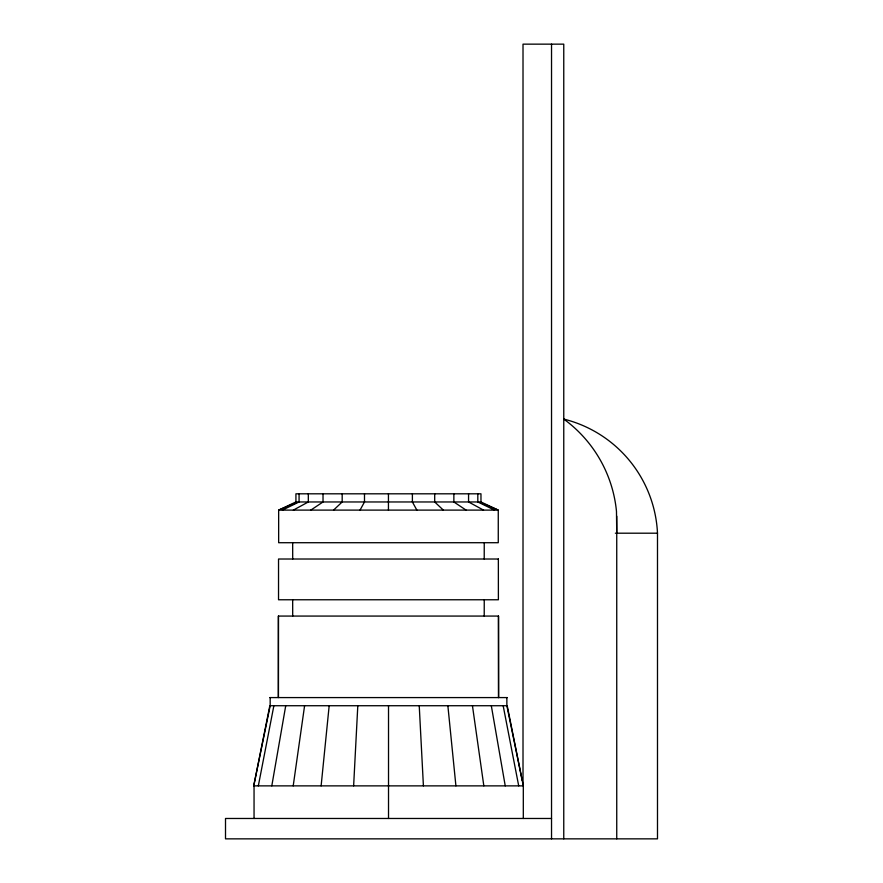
<?xml version="1.0" encoding="UTF-8"?>
<svg xmlns="http://www.w3.org/2000/svg" width="883" height="883" viewBox="0 0 883 883"><rect width="100%" height="100%" fill="white"/><g stroke="black" fill="none" stroke-linecap="round" stroke-linejoin="round"><path stroke-width="1.32" d="M278.443 616.069L278.399 697.581L278.41 616.069L498.509 616.069L498.641 697.581M616.742 533.2L616.477 511.334A129.525 129.525 0 0 0 563.762 419.083A123.708 123.708 0 0 1 657.493 533.2L657.493 838.85L225.507 838.85L225.507 818.475L551.533 818.475M353.63 785.87L357.803 705.727M321.125 785.87L329.171 705.727M293.211 785.87L304.591 705.727M271.798 785.87L285.728 705.727M258.333 785.87L273.873 705.727M523.31 785.87L253.73 785.87L269.823 705.727L507.217 705.727L523.31 785.87L523.31 818.475M253.73 785.87L270.176 705.727L270.176 697.581M360.032 510.109L364.491 501.963L364.491 493.807M333.542 510.109L342.185 501.963L342.185 493.807M310.805 510.109L323.023 501.963L323.023 493.807M293.355 510.109L308.322 501.963L308.322 493.807M282.394 510.109L299.072 501.963L299.072 493.807M295.926 501.963L278.653 510.109L278.653 542.714L498.266 542.714L498.266 510.109L480.97 501.963L295.926 501.963L295.926 493.807L480.97 493.807L480.97 501.963M296.655 502.471L278.686 510.109L498.233 510.109L480.297 502.471M615.363 533.2L657.493 533.2M269.823 697.581L507.217 697.581M494.491 510.109L477.813 501.963L477.813 493.807M483.531 510.109L468.564 501.963L468.564 493.807M466.081 510.109L453.862 501.963L453.862 493.807M443.343 510.109L434.701 501.963L434.701 493.807M416.864 510.109L412.394 501.963L412.394 493.807M522.206 780.528L506.864 705.727L506.864 697.581M503.167 705.727L518.707 785.87M491.312 705.727L505.242 785.87M472.449 705.727L483.829 785.87M447.869 705.727L455.915 785.87M419.237 705.727L423.41 785.87M616.742 516.18L616.742 838.85M563.762 838.85L563.762 44.15L523.012 44.15L523.012 785.406M551.533 44.15L551.533 838.85M498.476 616.069L498.476 697.581M484.248 542.714L484.215 559.016M484.248 599.767L484.215 616.069M388.52 705.727L388.52 818.475M388.443 493.807L388.443 510.109M292.67 542.714L292.703 559.016M292.67 599.767L292.703 616.069M254.05 785.87L254.05 818.475M498.387 559.016L278.531 559.016L278.531 599.767L498.387 599.767L498.354 559.016"/></g></svg>
